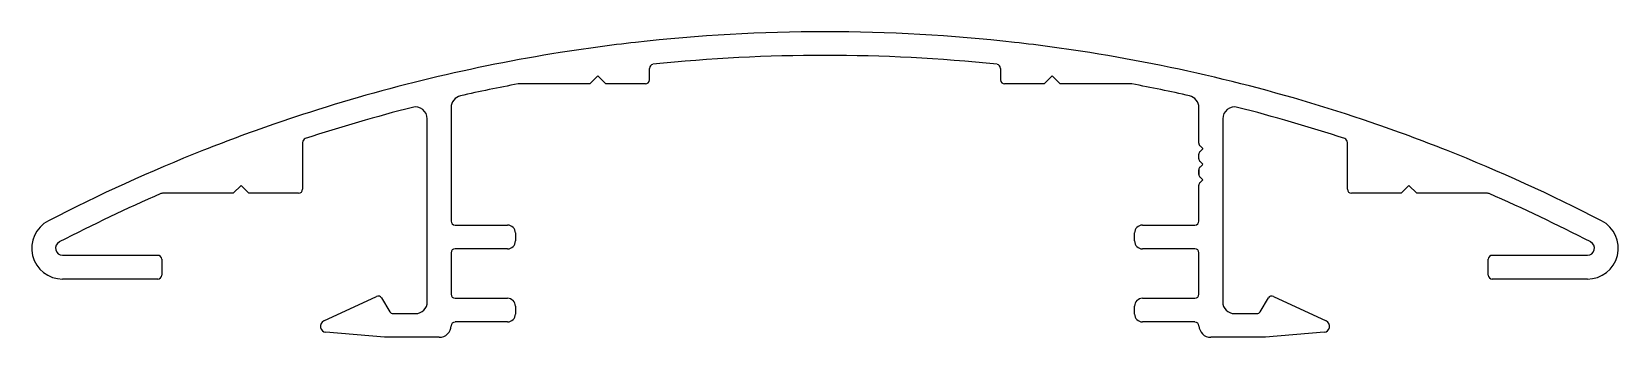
# Model space of a CAD drawing. Header units: inches. Extents: x -48 to 53, y 1 to 21.
import ezdxf

# ---------------------------------------------------------------- set-up
doc = ezdxf.new("R2010")
doc.units = ezdxf.units.IN
doc.header["$MEASUREMENT"] = 0
doc.layers.add('1', color=7, linetype='Continuous')

msp = doc.modelspace()

# ---------------------------------------------------------------- linework, layer by layer
at = {"layer": '1', "color": 6, "linetype": 'Continuous'}
for p, q in [((-12.02, 17.73), (-12.53, 17.22)), ((-11.51, 17.22), (-12.02, 17.73)), ((-8.72, 18.22), (-8.72, 17.48)), ((13.78, 17.48), (13.78, 18.22)), ((17.08, 17.73), (16.57, 17.22)), ((17.59, 17.22), (17.08, 17.73)), ((-14.43, 17.22), (-17.07, 17.22)), ((-12.53, 17.22), (-14.43, 17.22)), ((-9.6, 17.22), (-11.51, 17.22)), ((-8.97, 17.22), (-9.6, 17.22)), ((14.67, 17.22), (14.03, 17.22)), ((16.57, 17.22), (14.67, 17.22)), ((19.49, 17.22), (17.59, 17.22)), ((22.13, 17.22), (19.49, 17.22)), ((-21.41, 15.71), (-21.41, 8.42)), ((26.47, 13.42), (26.47, 15.71)), ((-22.94, 3.25), (-22.94, 14.98)), ((28, 14.98), (28, 3.25)), ((-30.93, 13.47), (-30.93, 10.46)), ((26.47, 13.42), (26.47, 13.42)), ((26.72, 13.07), (26.55, 13.25)), ((35.99, 10.46), (35.99, 13.47)), ((26.47, 12.42), (26.47, 12.71)), ((26.55, 12.89), (26.72, 13.06)), ((26.72, 12.07), (26.55, 12.25)), ((26.47, 11.42), (26.47, 11.72)), ((26.47, 11.72), (26.47, 11.42)), ((26.47, 11.42), (26.47, 11.72)), ((26.47, 11.72), (26.47, 11.42)), ((26.47, 11.42), (26.47, 11.72)), ((26.55, 11.89), (26.72, 12.06)), ((26.72, 11.07), (26.55, 11.25)), ((-37.28, 10.21), (-39.89, 10.21)), ((-35.37, 10.21), (-37.28, 10.21)), ((-34.86, 10.71), (-35.37, 10.21)), ((-34.36, 10.21), (-34.86, 10.71)), ((-32.45, 10.21), (-34.36, 10.21)), ((-31.18, 10.21), (-32.45, 10.21)), ((26.47, 8.42), (26.47, 10.72)), ((26.47, 10.72), (26.47, 10.72)), ((26.47, 10.72), (26.47, 10.72)), ((26.55, 10.89), (26.72, 11.06)), ((37.51, 10.21), (36.24, 10.21)), ((39.42, 10.21), (37.51, 10.21)), ((39.92, 10.71), (39.42, 10.21)), ((40.43, 10.21), (39.92, 10.71)), ((42.34, 10.21), (40.43, 10.21)), ((44.95, 10.21), (42.34, 10.21)), ((-21.16, 8.17), (-17.8, 8.17)), ((22.86, 8.17), (26.22, 8.17)), ((-17.29, 7.66), (-17.29, 7.15)), ((22.35, 7.15), (22.35, 7.66)), ((-46.29, 6.23), (-40.2, 6.23)), ((-21.41, 6.39), (-21.41, 3.73)), ((-17.8, 6.65), (-21.16, 6.65)), ((26.22, 6.65), (22.86, 6.65)), ((26.47, 3.73), (26.47, 6.39)), ((45.26, 6.23), (51.35, 6.23)), ((-39.94, 5.97), (-39.94, 4.96)), ((45, 4.96), (45, 5.97)), ((-40.2, 4.7), (-46.29, 4.7)), ((51.35, 4.7), (45.26, 4.7)), ((-29.56, 2.02), (-26.19, 3.59)), ((-25.87, 3.49), (-25.34, 2.61)), ((-21.16, 3.47), (-17.8, 3.47)), ((22.86, 3.47), (26.22, 3.47)), ((30.4, 2.61), (30.93, 3.49)), ((31.25, 3.59), (34.62, 2.02)), ((-25.12, 2.49), (-23.7, 2.49)), ((-17.29, 2.96), (-17.29, 2.46)), ((22.35, 2.46), (22.35, 2.96)), ((28.76, 2.49), (30.18, 2.49)), ((-25.67, 0.97), (-29.44, 1.3)), ((-17.8, 1.95), (-21.16, 1.95)), ((26.22, 1.95), (22.86, 1.95)), ((34.5, 1.3), (30.73, 0.97)), ((-22.17, 0.97), (-25.67, 0.97)), ((30.73, 0.97), (27.24, 0.97))]:
    msp.add_line(p, q, dxfattribs=at)
for centre, radius, start, end in [((2.53, -87.38), 107.95, 83.5456, 96.4544), ((2.53, -87.38), 107.95, 96.4544, 99.0397), ((2.53, -87.38), 107.95, 80.9604, 83.5456), ((2.53, -87.38), 107.95, 99.0397, 108.0552), ((-8.46, 18.22), 0.254, 95.9424, 180), ((2.53, -87.38), 106.43, 84.0576, 95.9424), ((13.52, 18.22), 0.254, 0, 84.0576), ((2.53, -87.38), 107.95, 71.092, 80.9604), ((-8.97, 17.48), 0.254, 270, 0), ((14.03, 17.48), 0.254, 180, 270), ((-20.65, 15.71), 0.762, 102.6728, 180), ((2.53, -87.38), 106.43, 100.6405, 102.6728), ((-17.07, 16.97), 0.254, 90, 100.6405), ((22.13, 16.97), 0.254, 79.3595, 90), ((2.53, -87.38), 106.43, 77.3272, 79.3595), ((25.71, 15.71), 0.762, 360, 77.3272), ((2.53, -87.38), 107.95, 108.0552, 108.908), ((2.53, -87.38), 106.43, 104.3728, 108.2239), ((-23.7, 14.98), 0.762, 360, 104.3728), ((28.76, 14.98), 0.762, 75.6272, 180), ((2.53, -87.38), 106.43, 71.7761, 75.6272), ((2.53, -87.38), 107.95, 108.908, 111.6389), ((2.53, -87.38), 107.95, 68.3611, 71.092), ((-30.67, 13.47), 0.254, 108.2239, 180), ((26.72, 13.42), 0.25, 180, 225), ((35.73, 13.47), 0.254, 0, 71.7761), ((2.53, -87.38), 107.95, 111.6389, 117.4334), ((26.72, 12.71), 0.25, 135, 180), ((26.72, 12.42), 0.25, 180, 225), ((26.71, 13.07), 0.008, 315, 45), ((2.53, -87.38), 107.95, 62.5666, 68.3611), ((26.72, 11.72), 0.25, 135, 180), ((26.72, 11.42), 0.25, 180, 225), ((26.71, 12.07), 0.008, 315, 45), ((2.53, -87.38), 106.43, 113.5502, 117.4334), ((-39.89, 9.95), 0.254, 90, 113.5502), ((-31.18, 10.46), 0.254, 270, 360), ((26.72, 10.72), 0.25, 135, 180), ((26.71, 11.07), 0.008, 315, 45), ((36.24, 10.46), 0.254, 180, 270), ((44.95, 9.95), 0.254, 66.4498, 90), ((2.53, -87.38), 106.43, 62.5666, 66.4498), ((-46.29, 6.68), 1.98, 117.4335, 269.9999), ((-21.16, 8.42), 0.254, 180, 270), ((-17.8, 7.66), 0.508, 0, 90), ((22.86, 7.66), 0.508, 90, 180), ((26.22, 8.42), 0.254, 270, 0), ((51.35, 6.68), 1.98, 270.0001, 62.5664), ((-17.8, 7.15), 0.508, 270, 0), ((22.86, 7.15), 0.508, 180, 270), ((-46.29, 6.68), 0.452, 117.4334, 270), ((-40.2, 5.97), 0.254, 0, 90), ((-21.16, 6.39), 0.254, 90, 180), ((26.22, 6.39), 0.254, 0, 90), ((45.26, 5.97), 0.254, 90, 180), ((51.35, 6.68), 0.452, 270, 62.5666), ((-40.2, 4.96), 0.254, 270, 360), ((45.26, 4.96), 0.254, 180, 270), ((-26.08, 3.36), 0.254, 31, 115), ((-23.7, 3.25), 0.762, 270, 0), ((-21.16, 3.73), 0.254, 180, 270), ((-17.8, 2.96), 0.508, 0, 90), ((22.86, 2.96), 0.508, 90, 180), ((26.22, 3.73), 0.254, 270, 360), ((28.76, 3.25), 0.762, 180, 270), ((31.14, 3.36), 0.254, 65, 149), ((-25.12, 2.74), 0.254, 211, 270), ((-17.8, 2.46), 0.508, 270, 360), ((22.86, 2.46), 0.508, 180, 270), ((30.18, 2.74), 0.254, 270, 329), ((-29.4, 1.67), 0.381, 115, 265), ((-22.17, 1.73), 0.762, 270, 358.0864), ((-21.16, 1.69), 0.254, 90, 178.0864), ((26.22, 1.69), 0.254, 1.9136, 90), ((27.24, 1.73), 0.762, 181.9136, 270), ((34.46, 1.67), 0.381, 275, 65)]:
    msp.add_arc(centre, radius, start, end, dxfattribs=at)

doc.saveas('drawing.dxf')
